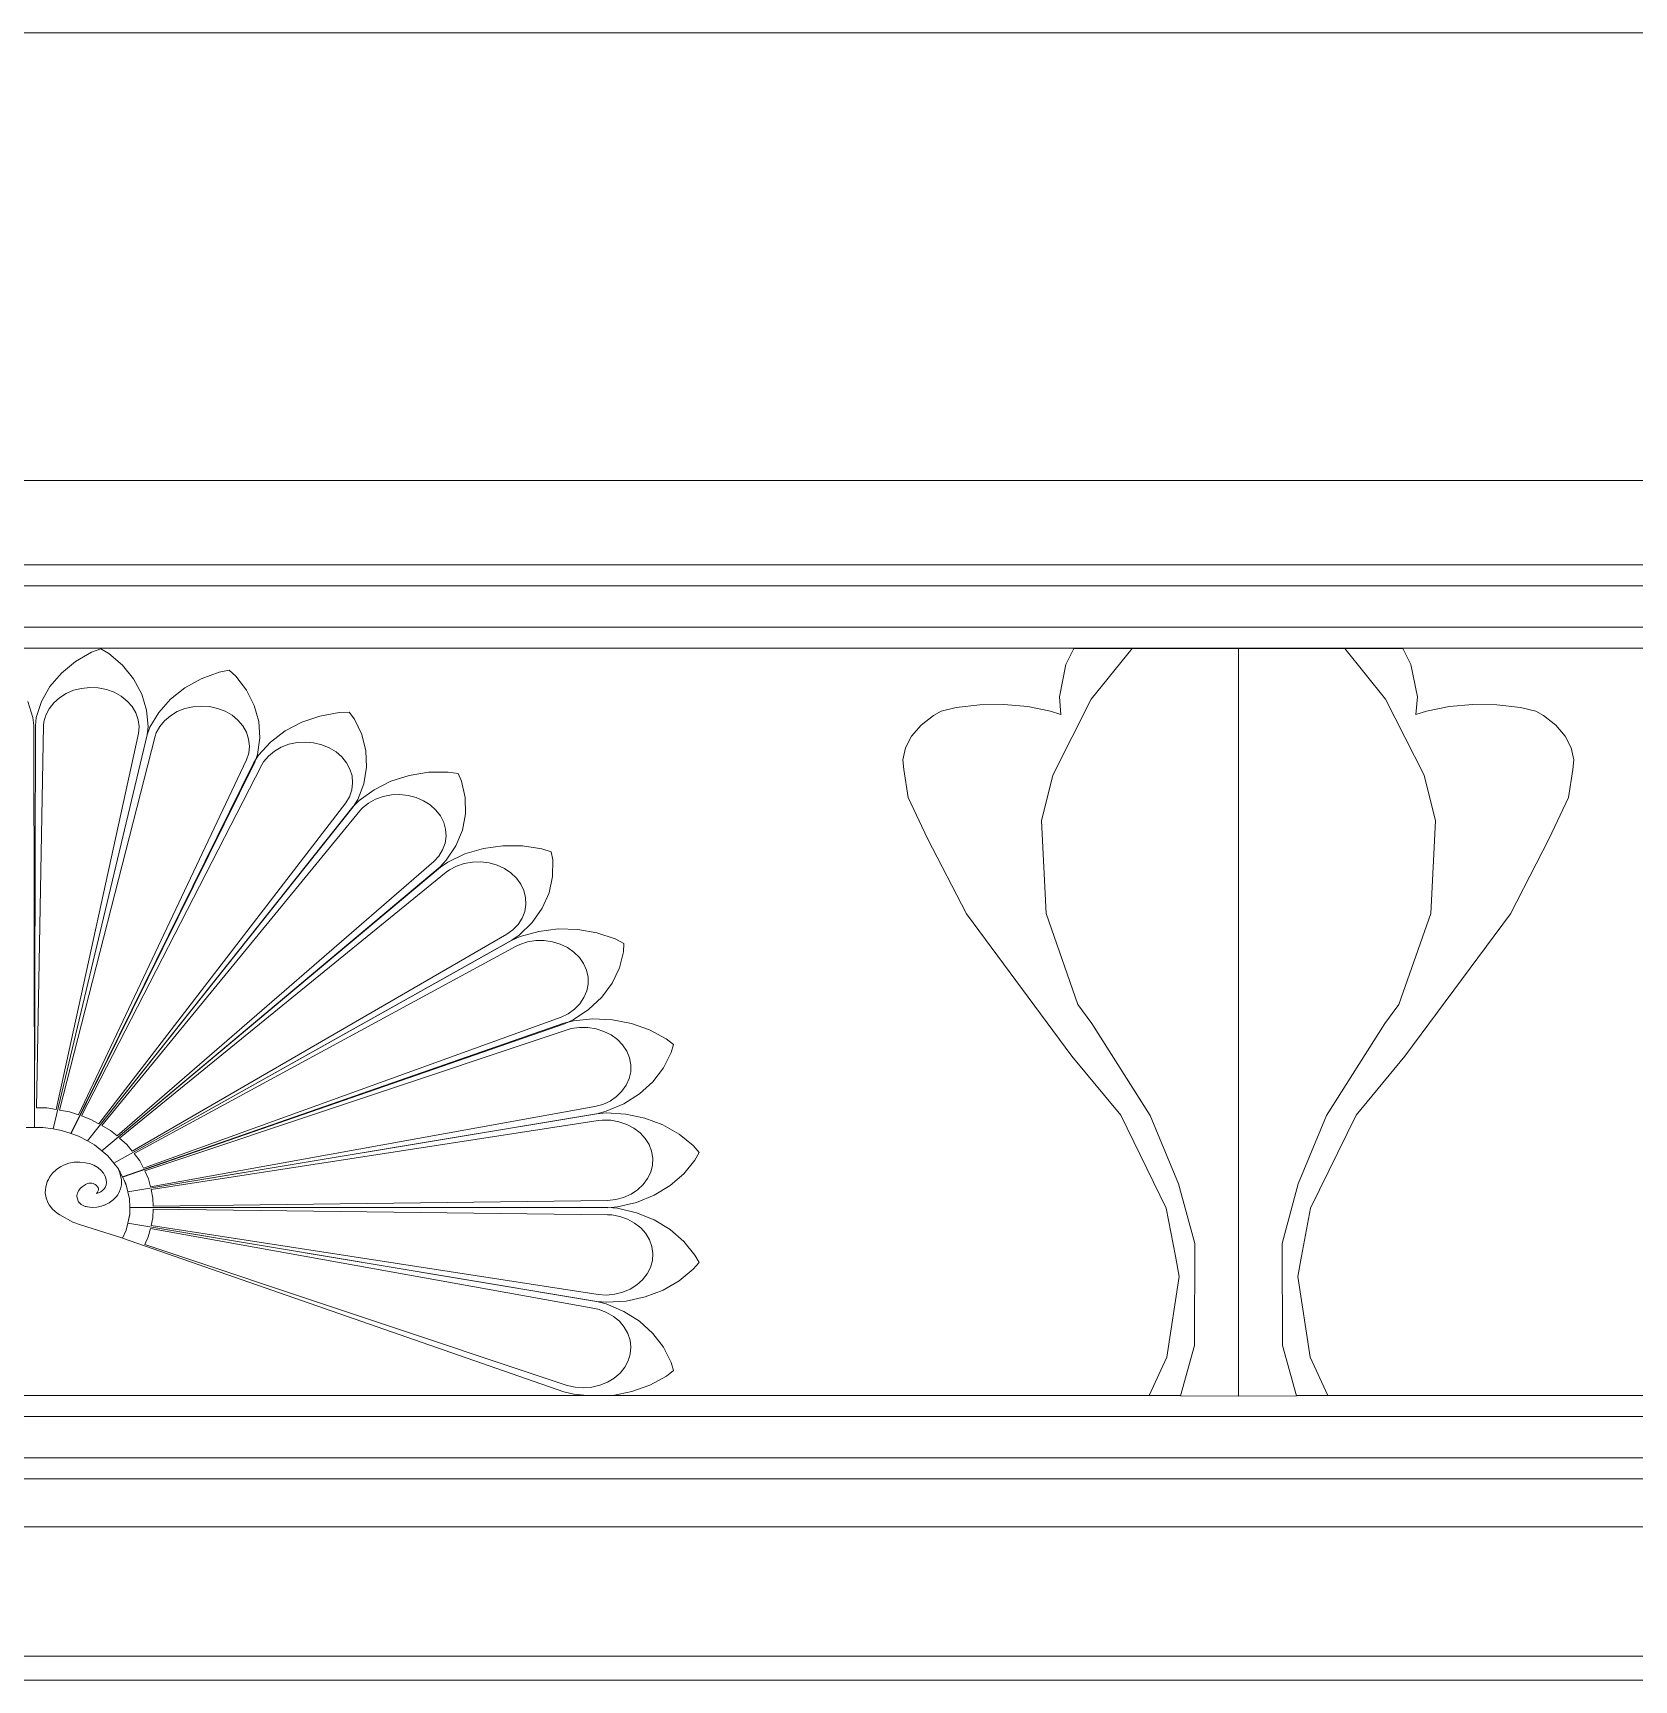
# Model space of a CAD drawing. Header units: millimetres. Extents: x 1177761 to 1329492, y 746793 to 827002.
# Drawn here: x 1239510 to 1240089, y 818795 to 819390 of the extents above; entities that cross this region are included whole.
import ezdxf

# ---------------------------------------------------------------- set-up
doc = ezdxf.new("R2010")
doc.units = ezdxf.units.MM
doc.layers.add('wall', color=5, linetype='Continuous', lineweight=30)

msp = doc.modelspace()

# ---------------------------------------------------------------- linework, layer by layer
at = {"layer": 'wall', "color": 250, "lineweight": 20, "ltscale": 50}
for p, q in [((1265463.47, 819389.96), (1233782.21, 819389.96)), ((1261144.71, 819228.33), (1233901.74, 819228.33)), ((1260883.65, 818850.51), (1234162.79, 818850.51)), ((1260838.48, 818803.78), (1234207.96, 818803.78)), ((1260838.48, 818795.12), (1234207.96, 818795.12))]:
    msp.add_line(p, q, dxfattribs=at)
at = {"layer": 'wall', "color": 250, "linetype": 'ByBlock', "lineweight": 20}
for p, q in [((1240870.71, 819197.83), (1239020.71, 819197.83)), ((1240863.21, 819190.33), (1239028.21, 819190.33)), ((1239043.21, 819175.33), (1240848.21, 819175.33)), ((1239050.71, 819167.83), (1240840.71, 819167.83)), ((1239525.58, 819162.93), (1239531.42, 819166.31)), ((1239531.42, 819166.31), (1239534.75, 819167.58)), ((1239534.75, 819167.58), (1239537.64, 819165.85)), ((1239537.64, 819165.85), (1239542.61, 819161.58)), ((1239886.28, 819167.6), (1239883.39, 819161.93)), ((1239907.32, 819167.6), (1239886.28, 819167.6)), ((1239907.32, 819167.6), (1239892.57, 819149.36)), ((1239945.73, 819167.6), (1239907.32, 819167.6)), ((1239945.7, 818897.7), (1239945.7, 819167.6)), ((1239945.73, 819167.6), (1239984.1, 819167.6)), ((1239945.73, 818897.7), (1239945.73, 819167.6)), ((1239984.1, 819167.6), (1240005.14, 819167.6)), ((1239984.1, 819167.6), (1239998.85, 819149.36)), ((1240005.14, 819167.6), (1240008.03, 819161.93)), ((1239516.42, 819153.9), (1239520.53, 819158.76)), ((1239520.53, 819158.76), (1239525.58, 819162.93)), ((1239542.61, 819161.58), (1239546.63, 819156.66)), ((1239571.03, 819156.72), (1239577.53, 819159.08)), ((1239577.53, 819159.08), (1239581.1, 819159.78)), ((1239581.1, 819159.78), (1239583.53, 819157.61)), ((1239883.39, 819161.93), (1239881.02, 819150.17)), ((1240008.03, 819161.93), (1240010.41, 819150.17)), ((1239513.37, 819148.53), (1239516.42, 819153.9)), ((1239522.27, 819151.41), (1239524.96, 819152.55)), ((1239524.96, 819152.55), (1239527.86, 819153.27)), ((1239527.86, 819153.27), (1239530.86, 819153.57)), ((1239530.86, 819153.57), (1239533.87, 819153.42)), ((1239533.87, 819153.42), (1239536.81, 819152.84)), ((1239536.81, 819152.84), (1239539.58, 819151.83)), ((1239546.63, 819156.66), (1239549.57, 819151.22)), ((1239559.94, 819149.37), (1239565.1, 819153.46)), ((1239565.1, 819153.46), (1239571.03, 819156.72)), ((1239583.53, 819157.61), (1239587.41, 819152.61)), ((1239587.41, 819152.61), (1239590.21, 819147.12)), ((1239510.27, 819142.79), (1239508.38, 819148.53)), ((1239511.48, 819142.79), (1239513.37, 819148.53)), ((1239516.11, 819145.92), (1239517.77, 819148.04)), ((1239517.77, 819148.04), (1239519.84, 819149.89)), ((1239519.84, 819149.89), (1239522.27, 819151.41)), ((1239539.58, 819151.83), (1239542.1, 819150.43)), ((1239542.1, 819150.43), (1239544.3, 819148.69)), ((1239544.3, 819148.69), (1239546.1, 819146.66)), ((1239546.1, 819146.66), (1239547.46, 819144.39)), ((1239549.57, 819151.22), (1239551.34, 819145.44)), ((1239555.71, 819144.6), (1239559.94, 819149.37)), ((1239565.1, 819145.96), (1239568.01, 819146.64)), ((1239568.01, 819146.64), (1239571.02, 819146.88)), ((1239571.02, 819146.88), (1239574.03, 819146.68)), ((1239574.03, 819146.68), (1239576.95, 819146.04)), ((1239590.21, 819147.12), (1239591.83, 819141.31)), ((1239852.31, 819147.33), (1239843.8, 819146.31)), ((1239860.99, 819147.45), (1239852.31, 819147.33)), ((1239869.58, 819146.68), (1239860.99, 819147.45)), ((1239877.8, 819145.04), (1239869.58, 819146.68)), ((1239892.57, 819149.36), (1239878.62, 819121.95)), ((1239881.02, 819150.17), (1239881.61, 819143.8)), ((1239998.85, 819149.36), (1240012.8, 819121.95)), ((1240010.41, 819150.17), (1240009.81, 819143.8)), ((1240013.62, 819145.04), (1240021.85, 819146.68)), ((1240021.85, 819146.68), (1240030.43, 819147.45)), ((1240030.43, 819147.45), (1240039.11, 819147.33)), ((1240039.11, 819147.33), (1240047.62, 819146.31)), ((1239510.61, 819139.82), (1239510.27, 819142.79)), ((1239511.14, 819139.82), (1239511.48, 819142.79)), ((1239514.13, 819139.85), (1239514.22, 819141.12)), ((1239514.22, 819141.12), (1239514.92, 819143.59)), ((1239514.92, 819143.59), (1239516.11, 819145.92)), ((1239547.46, 819144.39), (1239548.32, 819141.95)), ((1239548.32, 819141.95), (1239548.67, 819139.43)), ((1239551.34, 819145.44), (1239551.89, 819139.48)), ((1239552.52, 819139.28), (1239555.71, 819144.6)), ((1239556.08, 819139.5), (1239557.79, 819141.59)), ((1239557.79, 819141.59), (1239559.91, 819143.4)), ((1239559.91, 819143.4), (1239562.37, 819144.87)), ((1239562.37, 819144.87), (1239565.1, 819145.96)), ((1239576.95, 819146.04), (1239579.69, 819144.98)), ((1239579.69, 819144.98), (1239582.18, 819143.54)), ((1239582.18, 819143.54), (1239584.33, 819141.76)), ((1239584.33, 819141.76), (1239586.08, 819139.69)), ((1239591.83, 819141.31), (1239592.23, 819135.34)), ((1239601.38, 819137.87), (1239607.38, 819141.03)), ((1239607.38, 819141.03), (1239613.94, 819143.27)), ((1239613.94, 819143.27), (1239620.87, 819144.52)), ((1239620.87, 819144.52), (1239624.53, 819144.63)), ((1239624.53, 819144.63), (1239626.41, 819142.1)), ((1239626.41, 819142.1), (1239629.07, 819136.56)), ((1239835.55, 819143.51), (1239831.05, 819139.98)), ((1239838.28, 819145.01), (1239835.55, 819143.51)), ((1239843.8, 819146.31), (1239838.28, 819145.01)), ((1239881.61, 819143.8), (1239877.8, 819145.04)), ((1240009.81, 819143.8), (1240013.62, 819145.04)), ((1240047.62, 819146.31), (1240053.14, 819145.01)), ((1240053.14, 819145.01), (1240055.87, 819143.51)), ((1240055.87, 819143.51), (1240060.37, 819139.98)), ((1239510.88, 818994.71), (1239510.61, 819139.82)), ((1239510.87, 818994.71), (1239511.14, 819139.82)), ((1239511.49, 819001.78), (1239514.13, 819139.85)), ((1239551.54, 819136.52), (1239517.58, 818994.14)), ((1239517.58, 818994.14), (1239551.5, 819136.42)), ((1239548.44, 819136.97), (1239518.6, 819001.19)), ((1239519.84, 819000.98), (1239554.44, 819135.97)), ((1239548.67, 819139.43), (1239548.44, 819136.97)), ((1239551.5, 819136.42), (1239552.52, 819139.28)), ((1239551.89, 819139.48), (1239551.54, 819136.52)), ((1239554.44, 819135.97), (1239554.82, 819137.19)), ((1239554.82, 819137.19), (1239556.08, 819139.5)), ((1239586.08, 819139.69), (1239587.38, 819137.4)), ((1239587.38, 819137.4), (1239588.18, 819134.95)), ((1239588.18, 819134.95), (1239588.47, 819132.42)), ((1239592.23, 819135.34), (1239591.39, 819129.41)), ((1239596.12, 819133.87), (1239601.38, 819137.87)), ((1239629.07, 819136.56), (1239630.55, 819130.72)), ((1239827.65, 819136.05), (1239825.46, 819131.82)), ((1239831.05, 819139.98), (1239827.65, 819136.05)), ((1240060.37, 819139.98), (1240063.77, 819136.05)), ((1240063.77, 819136.05), (1240065.96, 819131.82)), ((1239588.22, 819129.89), (1239587.43, 819127.51)), ((1239588.47, 819132.42), (1239588.22, 819129.89)), ((1239590.11, 819126.54), (1239591.77, 819129.17)), ((1239591.39, 819129.41), (1239590.36, 819126.56)), ((1239591.77, 819129.17), (1239596.12, 819133.87)), ((1239593.54, 819126.76), (1239595.31, 819128.82)), ((1239595.31, 819128.82), (1239597.47, 819130.59)), ((1239597.47, 819130.59), (1239599.97, 819132.01)), ((1239599.97, 819132.01), (1239602.72, 819133.06)), ((1239602.72, 819133.06), (1239605.65, 819133.68)), ((1239605.65, 819133.68), (1239608.66, 819133.87)), ((1239608.66, 819133.87), (1239611.66, 819133.61)), ((1239611.66, 819133.61), (1239614.57, 819132.92)), ((1239614.57, 819132.92), (1239617.29, 819131.82)), ((1239617.29, 819131.82), (1239619.74, 819130.34)), ((1239619.74, 819130.34), (1239621.84, 819128.52)), ((1239630.55, 819130.72), (1239630.8, 819124.75)), ((1239825.46, 819131.82), (1239824.54, 819127.44)), ((1240065.96, 819131.82), (1240066.89, 819127.44)), ((1239524, 818992.5), (1239590.11, 819126.54)), ((1239590.36, 819126.56), (1239524.03, 818992.49)), ((1239587.43, 819127.51), (1239526.67, 818999.23)), ((1239527.79, 818998.84), (1239592.89, 819125.61)), ((1239592.89, 819125.61), (1239593.54, 819126.76)), ((1239621.84, 819128.52), (1239623.54, 819126.42)), ((1239623.54, 819126.42), (1239624.78, 819124.1)), ((1239624.78, 819124.1), (1239625.53, 819121.64)), ((1239630.8, 819124.75), (1239629.81, 819118.84)), ((1239646.17, 819121.83), (1239653.13, 819122.95)), ((1239653.13, 819122.95), (1239660.22, 819123.04)), ((1239660.22, 819123.04), (1239663.83, 819122.55)), ((1239824.54, 819127.44), (1239824.88, 819124)), ((1239824.88, 819124), (1239826.44, 819113.88)), ((1240066.55, 819124), (1240064.98, 819113.88)), ((1240066.89, 819127.44), (1240066.55, 819124)), ((1239625.75, 819119.11), (1239625.44, 819116.58)), ((1239625.53, 819121.64), (1239625.75, 819119.11)), ((1239629.81, 819118.84), (1239627.62, 819113.16)), ((1239633.47, 819116.66), (1239639.55, 819119.71)), ((1239639.55, 819119.71), (1239646.17, 819121.83)), ((1239663.83, 819122.55), (1239665.09, 819119.76)), ((1239665.09, 819119.76), (1239666.41, 819113.89)), ((1239878.62, 819121.95), (1239874.56, 819105.38)), ((1240012.8, 819121.95), (1240016.86, 819105.38)), ((1239623.29, 819111.94), (1239534.09, 818996.01)), ((1239624.62, 819114.14), (1239623.29, 819111.94)), ((1239625.44, 819116.58), (1239624.62, 819114.14)), ((1239625.87, 819110.45), (1239628.11, 819112.76)), ((1239627.62, 819113.16), (1239625.95, 819110.52)), ((1239628.11, 819112.76), (1239633.47, 819116.66)), ((1239629.29, 819110.1), (1239631.5, 819111.83)), ((1239631.5, 819111.83), (1239634.03, 819113.21)), ((1239634.03, 819113.21), (1239636.81, 819114.2)), ((1239636.81, 819114.2), (1239639.75, 819114.77)), ((1239639.75, 819114.77), (1239642.77, 819114.91)), ((1239642.77, 819114.91), (1239645.77, 819114.6)), ((1239645.77, 819114.6), (1239648.65, 819113.85)), ((1239648.65, 819113.85), (1239651.34, 819112.7)), ((1239651.34, 819112.7), (1239653.76, 819111.17)), ((1239653.76, 819111.17), (1239655.81, 819109.32)), ((1239666.41, 819113.89), (1239666.51, 819107.92)), ((1239826.44, 819113.88), (1239833.43, 819099.09)), ((1240064.98, 819113.88), (1240057.99, 819099.09)), ((1239625.95, 819110.52), (1239529.95, 818989.82)), ((1239529.95, 818989.82), (1239625.87, 819110.45)), ((1239535.14, 818995.42), (1239628.38, 819109.08)), ((1239628.38, 819109.08), (1239629.29, 819110.1)), ((1239655.81, 819109.32), (1239657.46, 819107.19)), ((1239657.46, 819107.19), (1239658.64, 819104.85)), ((1239658.64, 819104.85), (1239659.32, 819102.37)), ((1239666.51, 819107.92), (1239665.37, 819102.02)), ((1239874.56, 819105.38), (1239876.26, 819071.91)), ((1240016.86, 819105.38), (1240015.16, 819071.91)), ((1239659.47, 819099.84), (1239659.11, 819097.32)), ((1239659.32, 819102.37), (1239659.47, 819099.84)), ((1239665.37, 819102.02), (1239663.03, 819096.38)), ((1239833.43, 819099.09), (1239847.45, 819071.78)), ((1240057.99, 819099.09), (1240043.97, 819071.78)), ((1239658.22, 819094.89), (1239656.85, 819092.63)), ((1239659.11, 819097.32), (1239658.22, 819094.89)), ((1239663.03, 819096.38), (1239659.56, 819091.17)), ((1239660.16, 819090.53), (1239666.32, 819093.46)), ((1239666.32, 819093.46), (1239673, 819095.45)), ((1239673, 819095.45), (1239679.99, 819096.44)), ((1239679.99, 819096.44), (1239687.07, 819096.39)), ((1239687.07, 819096.39), (1239694.04, 819095.3)), ((1239694.04, 819095.3), (1239697.47, 819094.23)), ((1239697.47, 819094.23), (1239698.05, 819091.28)), ((1239657.31, 819088.86), (1239535.16, 818986.22)), ((1239535.2, 818986.19), (1239657.43, 819088.63)), ((1239655.04, 819090.69), (1239540.66, 818991.61)), ((1239656.85, 819092.63), (1239655.04, 819090.69)), ((1239659.56, 819091.17), (1239657.31, 819088.86)), ((1239657.43, 819088.63), (1239660.16, 819090.53)), ((1239659.57, 819086.88), (1239660.69, 819087.72)), ((1239660.69, 819087.72), (1239663.26, 819089.06)), ((1239663.26, 819089.06), (1239666.07, 819089.99)), ((1239666.07, 819089.99), (1239669.03, 819090.51)), ((1239669.03, 819090.51), (1239672.05, 819090.58)), ((1239672.05, 819090.58), (1239675.03, 819090.21)), ((1239675.03, 819090.21), (1239677.9, 819089.41)), ((1239677.9, 819089.41), (1239680.56, 819088.21)), ((1239680.56, 819088.21), (1239682.93, 819086.63)), ((1239698.05, 819091.28), (1239697.98, 819085.31)), ((1239541.59, 818990.82), (1239659.57, 819086.88)), ((1239682.93, 819086.63), (1239684.93, 819084.74)), ((1239684.93, 819084.74), (1239686.52, 819082.58)), ((1239686.52, 819082.58), (1239687.63, 819080.22)), ((1239697.98, 819085.31), (1239696.68, 819079.44)), ((1239687.63, 819080.22), (1239688.24, 819077.73)), ((1239688.33, 819075.19), (1239687.89, 819072.68)), ((1239688.24, 819077.73), (1239688.33, 819075.19)), ((1239696.68, 819079.44), (1239694.18, 819073.85)), ((1239686.94, 819070.27), (1239685.51, 819068.03)), ((1239687.89, 819072.68), (1239686.94, 819070.27)), ((1239694.18, 819073.85), (1239690.57, 819068.71)), ((1239847.45, 819071.78), (1239885.58, 819020.39)), ((1239876.26, 819071.91), (1239887.74, 819039.13)), ((1240015.16, 819071.91), (1240003.68, 819039.13)), ((1240043.97, 819071.78), (1240005.85, 819020.39)), ((1239681.41, 819064.44), (1239546.11, 818986.18)), ((1239683.64, 819066.04), (1239681.41, 819064.44)), ((1239683.11, 819062.23), (1239686.23, 819063.64)), ((1239685.95, 819064.17), (1239683.21, 819062.27)), ((1239685.51, 819068.03), (1239683.64, 819066.04)), ((1239690.57, 819068.71), (1239685.95, 819064.17)), ((1239686.23, 819063.64), (1239692.95, 819065.51)), ((1239692.95, 819065.51), (1239699.96, 819066.37)), ((1239699.96, 819066.37), (1239707.05, 819066.19)), ((1239707.05, 819066.19), (1239713.98, 819064.98)), ((1239713.98, 819064.98), (1239720.56, 819062.77)), ((1239683.21, 819062.27), (1239539.47, 818981.8)), ((1239539.47, 818981.8), (1239683.11, 819062.23)), ((1239546.81, 818985.29), (1239684.8, 819060.16)), ((1239684.8, 819060.16), (1239686.1, 819060.8)), ((1239686.1, 819060.8), (1239688.93, 819061.69)), ((1239688.93, 819061.69), (1239691.9, 819062.15)), ((1239691.9, 819062.15), (1239694.92, 819062.17)), ((1239694.92, 819062.17), (1239697.9, 819061.75)), ((1239697.9, 819061.75), (1239700.74, 819060.89)), ((1239700.74, 819060.89), (1239703.37, 819059.64)), ((1239703.37, 819059.64), (1239705.7, 819058.02)), ((1239705.7, 819058.02), (1239707.65, 819056.09)), ((1239720.56, 819062.77), (1239723.68, 819061.15)), ((1239723.57, 819058.17), (1239722.11, 819052.32)), ((1239723.68, 819061.15), (1239723.57, 819058.17)), ((1239707.65, 819056.09), (1239709.18, 819053.9)), ((1239709.18, 819053.9), (1239710.24, 819051.52)), ((1239710.24, 819051.52), (1239710.78, 819049.02)), ((1239722.11, 819052.32), (1239719.47, 819046.78)), ((1239710.8, 819046.49), (1239710.3, 819043.98)), ((1239710.78, 819049.02), (1239710.8, 819046.49)), ((1239719.47, 819046.78), (1239715.73, 819041.7)), ((1239709.29, 819041.59), (1239707.8, 819039.38)), ((1239710.3, 819043.98), (1239709.29, 819041.59)), ((1239715.73, 819041.7), (1239710.99, 819037.25)), ((1239701.02, 819034.57), (1239550.17, 818979.99)), ((1239703.58, 819035.78), (1239701.02, 819034.57)), ((1239705.41, 819033.56), (1239702.29, 819032.15)), ((1239705.88, 819037.42), (1239703.58, 819035.78)), ((1239710.99, 819037.25), (1239705.41, 819033.56)), ((1239705.48, 819033.17), (1239712.51, 819033.9)), ((1239707.8, 819039.38), (1239705.88, 819037.42)), ((1239712.51, 819033.9), (1239719.59, 819033.6)), ((1239719.59, 819033.6), (1239726.49, 819032.27)), ((1239887.74, 819039.13), (1239892.81, 819032.18)), ((1240003.68, 819039.13), (1239998.61, 819032.18)), ((1239542.63, 818976.82), (1239702.09, 819032.29)), ((1239702.29, 819032.15), (1239542.64, 818976.79)), ((1239550.64, 818979.05), (1239703.28, 819029.98)), ((1239702.09, 819032.29), (1239705.48, 819033.17)), ((1239703.28, 819029.98), (1239704.7, 819030.4)), ((1239704.7, 819030.4), (1239707.68, 819030.81)), ((1239707.68, 819030.81), (1239710.7, 819030.77)), ((1239710.7, 819030.77), (1239713.67, 819030.3)), ((1239713.67, 819030.3), (1239716.49, 819029.4)), ((1239716.49, 819029.4), (1239719.09, 819028.1)), ((1239719.09, 819028.1), (1239721.37, 819026.44)), ((1239726.49, 819032.27), (1239733.02, 819029.95)), ((1239733.02, 819029.95), (1239738.96, 819026.71)), ((1239892.81, 819032.18), (1239913.85, 818999.05)), ((1239998.61, 819032.18), (1239977.57, 818999.05)), ((1239721.37, 819026.44), (1239723.28, 819024.48)), ((1239723.28, 819024.48), (1239724.76, 819022.26)), ((1239724.76, 819022.26), (1239725.75, 819019.86)), ((1239740.85, 819021.7), (1239738.07, 819016.21)), ((1239738.96, 819026.71), (1239741.64, 819024.61)), ((1239741.64, 819024.61), (1239740.85, 819021.7)), ((1239725.75, 819019.86), (1239726.24, 819017.36)), ((1239726.24, 819017.36), (1239726.2, 819014.82)), ((1239738.07, 819016.21), (1239734.2, 819011.2)), ((1239885.58, 819020.39), (1239903.19, 818999.11)), ((1240005.85, 819020.39), (1239988.23, 818999.11)), ((1239724.56, 819009.95), (1239723.02, 819007.77)), ((1239725.63, 819012.32), (1239724.56, 819009.95)), ((1239726.2, 819014.82), (1239725.63, 819012.32)), ((1239734.2, 819011.2), (1239729.36, 819006.83)), ((1239718.71, 819004.24), (1239716.07, 819003)), ((1239721.04, 819005.85), (1239718.71, 819004.24)), ((1239723.02, 819007.77), (1239721.04, 819005.85)), ((1239729.36, 819006.83), (1239723.69, 819003.24)), ((1239515.24, 819001.73), (1239511.49, 819001.78)), ((1239518.6, 819001.19), (1239515.24, 819001.73)), ((1239523.5, 819000.32), (1239519.84, 819000.98)), ((1239526.67, 818999.23), (1239523.5, 819000.32)), ((1239531.23, 818997.59), (1239527.79, 818998.84)), ((1239544.58, 818971.39), (1239713.85, 818999.65)), ((1239713.97, 818999.65), (1239544.58, 818971.39)), ((1239713.28, 819002.23), (1239552.71, 818973.3)), ((1239716.07, 819003), (1239713.28, 819002.23)), ((1239713.85, 818999.65), (1239717.38, 818999.95)), ((1239717.36, 819000.52), (1239713.97, 818999.65)), ((1239723.69, 819003.24), (1239717.36, 819000.52)), ((1239717.38, 818999.95), (1239724.44, 818999.52)), ((1239724.44, 818999.52), (1239731.31, 818998.06)), ((1239731.31, 818998.06), (1239737.77, 818995.62)), ((1239903.19, 818999.11), (1239919.63, 818965.54)), ((1239913.85, 818999.05), (1239924.11, 818974.29)), ((1239977.57, 818999.05), (1239967.32, 818974.29)), ((1239988.23, 818999.11), (1239971.79, 818965.54)), ((1239507.87, 818994.7), (1239510.87, 818994.71)), ((1239513.88, 818994.7), (1239510.87, 818994.71)), ((1239517.58, 818994.14), (1239513.88, 818994.7)), ((1239520.53, 818993.64), (1239517.58, 818994.14)), ((1239524.03, 818992.49), (1239520.53, 818993.64)), ((1239526.78, 818991.53), (1239524, 818992.5)), ((1239534.09, 818996.01), (1239531.23, 818997.59)), ((1239538.22, 818993.63), (1239535.14, 818995.42)), ((1239540.66, 818991.61), (1239538.22, 818993.63)), ((1239552.95, 818972.26), (1239714.48, 818997.19)), ((1239714.48, 818997.19), (1239715.97, 818997.37)), ((1239715.97, 818997.37), (1239718.99, 818997.28)), ((1239718.99, 818997.28), (1239721.94, 818996.75)), ((1239721.94, 818996.75), (1239724.74, 818995.8)), ((1239724.74, 818995.8), (1239727.3, 818994.45)), ((1239727.3, 818994.45), (1239729.55, 818992.75)), ((1239729.55, 818992.75), (1239731.4, 818990.75)), ((1239737.77, 818995.62), (1239743.64, 818992.28)), ((1239743.64, 818992.28), (1239748.72, 818988.13)), ((1239529.95, 818989.82), (1239526.78, 818991.53)), ((1239532.45, 818988.41), (1239529.95, 818989.82)), ((1239535.16, 818986.22), (1239532.45, 818988.41)), ((1239537.32, 818984.4), (1239535.2, 818986.19)), ((1239544.2, 818988.56), (1239541.59, 818990.82)), ((1239546.11, 818986.18), (1239544.2, 818988.56)), ((1239731.4, 818990.75), (1239732.82, 818988.51)), ((1239732.82, 818988.51), (1239733.75, 818986.09)), ((1239733.75, 818986.09), (1239734.17, 818983.58)), ((1239748.72, 818988.13), (1239750.86, 818985.63)), ((1239518.72, 818979.54), (1239520.37, 818980.64)), ((1239520.43, 818980.63), (1239521.29, 818981.09)), ((1239521.29, 818981.09), (1239523.17, 818981.75)), ((1239523.17, 818981.75), (1239525.16, 818982.12)), ((1239525.16, 818982.12), (1239527.2, 818982.2)), ((1239527.2, 818982.2), (1239529.23, 818981.97)), ((1239529.23, 818981.97), (1239529.91, 818981.79)), ((1239529.91, 818981.79), (1239530.73, 818981.61)), ((1239530.73, 818981.61), (1239532.27, 818981.01)), ((1239532.27, 818981.01), (1239533.66, 818980.2)), ((1239533.66, 818980.2), (1239534.87, 818979.2)), ((1239539.47, 818981.8), (1239537.32, 818984.4)), ((1239541.14, 818979.69), (1239539.47, 818981.8)), ((1239548.85, 818982.64), (1239546.81, 818985.29)), ((1239550.17, 818979.99), (1239548.85, 818982.64)), ((1239734.07, 818981.04), (1239733.44, 818978.56)), ((1239734.17, 818983.58), (1239734.07, 818981.04)), ((1239749.4, 818982.91), (1239745.41, 818977.97)), ((1239750.86, 818985.63), (1239749.4, 818982.91)), ((1239514.88, 818973.18), (1239515.46, 818975.19)), ((1239515.46, 818975.19), (1239515.83, 818975.89)), ((1239515.83, 818975.89), (1239516.22, 818976.71)), ((1239516.22, 818976.71), (1239517.32, 818978.22)), ((1239517.32, 818978.22), (1239518.72, 818979.54)), ((1239529.3, 818974.08), (1239529.08, 818973.93)), ((1239529.52, 818974.21), (1239529.3, 818974.08)), ((1239529.99, 818974.4), (1239529.52, 818974.21)), ((1239530.49, 818974.52), (1239529.99, 818974.4)), ((1239531.01, 818974.57), (1239530.49, 818974.52)), ((1239531.54, 818974.54), (1239531.01, 818974.57)), ((1239532.04, 818974.43), (1239531.54, 818974.54)), ((1239532.47, 818974.26), (1239532.04, 818974.43)), ((1239532.75, 818974.1), (1239532.47, 818974.26)), ((1239533.23, 818973.7), (1239532.75, 818974.1)), ((1239534.87, 818979.2), (1239535.73, 818978.13)), ((1239535.73, 818978.13), (1239536.05, 818977.72)), ((1239536.05, 818977.72), (1239536.5, 818976.8)), ((1239536.5, 818976.8), (1239536.76, 818975.83)), ((1239536.82, 818974.83), (1239536.67, 818973.85)), ((1239536.76, 818975.83), (1239536.82, 818974.83)), ((1239541.67, 818978.3), (1239541.12, 818979.48)), ((1239541.12, 818979.48), (1239541.77, 818978.48)), ((1239542.64, 818976.79), (1239541.14, 818979.69)), ((1239542.25, 818975.81), (1239541.67, 818978.3)), ((1239541.95, 818972.47), (1239542.27, 818973.99)), ((1239542.28, 818974.76), (1239542.25, 818975.81)), ((1239542.27, 818973.99), (1239542.28, 818974.76)), ((1239543.78, 818974.48), (1239542.63, 818976.82)), ((1239543.1, 818975.84), (1239544.04, 818973.46)), ((1239544.58, 818971.39), (1239543.78, 818974.48)), ((1239552.02, 818976.12), (1239550.64, 818979.05)), ((1239552.71, 818973.3), (1239552.02, 818976.12)), ((1239730.71, 818974.05), (1239728.69, 818972.17)), ((1239732.31, 818976.21), (1239730.71, 818974.05)), ((1239733.44, 818978.56), (1239732.31, 818976.21)), ((1239745.41, 818977.97), (1239740.45, 818973.7)), ((1239924.11, 818974.29), (1239929.95, 818952.75)), ((1239967.32, 818974.29), (1239961.47, 818952.75)), ((1239514.74, 818971.03), (1239514.81, 818972.15)), ((1239515.01, 818969.26), (1239514.74, 818971.03)), ((1239514.81, 818972.15), (1239514.88, 818973.18)), ((1239515.64, 818967.56), (1239515.01, 818969.26)), ((1239526.17, 818970.15), (1239526.15, 818969.71)), ((1239526.15, 818969.71), (1239526.63, 818968.01)), ((1239526.39, 818971.03), (1239526.17, 818970.15)), ((1239526.79, 818971.86), (1239526.39, 818971.03)), ((1239527.35, 818972.62), (1239526.79, 818971.86)), ((1239527.99, 818973.2), (1239527.35, 818972.62)), ((1239529.08, 818973.93), (1239527.99, 818973.2)), ((1239533.93, 818971.07), (1239533.19, 818970.84)), ((1239533.62, 818973.25), (1239533.23, 818973.7)), ((1239533.25, 818970.89), (1239533.58, 818971.32)), ((1239533.58, 818971.32), (1239533.82, 818971.79)), ((1239533.91, 818972.74), (1239533.62, 818973.25)), ((1239533.82, 818971.79), (1239533.95, 818972.29)), ((1239533.97, 818972.55), (1239533.91, 818972.74)), ((1239534.76, 818971.48), (1239533.93, 818971.07)), ((1239533.95, 818972.29), (1239533.97, 818972.55)), ((1239535.49, 818972.01), (1239534.76, 818971.48)), ((1239536.1, 818972.64), (1239535.49, 818972.01)), ((1239536.33, 818973), (1239536.1, 818972.64)), ((1239536.67, 818973.85), (1239536.33, 818973)), ((1239537.75, 818967.47), (1239539.2, 818968.49)), ((1239539.2, 818968.49), (1239540.41, 818969.71)), ((1239540.41, 818969.71), (1239540.88, 818970.4)), ((1239540.88, 818970.4), (1239541.31, 818971.02)), ((1239541.31, 818971.02), (1239541.95, 818972.47)), ((1239545.17, 818968.9), (1239544.58, 818971.39)), ((1239545.24, 818965.74), (1239545.17, 818968.9)), ((1239553.63, 818969.16), (1239552.95, 818972.26)), ((1239553.65, 818966.29), (1239553.63, 818969.16)), ((1239717.85, 818968.33), (1239553.65, 818966.29)), ((1239720.77, 818968.63), (1239717.85, 818968.33)), ((1239723.64, 818969.41), (1239720.77, 818968.63)), ((1239726.31, 818970.6), (1239723.64, 818969.41)), ((1239728.69, 818972.17), (1239726.31, 818970.6)), ((1239734.69, 818970.21), (1239728.29, 818967.61)), ((1239740.45, 818973.7), (1239734.69, 818970.21)), ((1239516.13, 818966.76), (1239515.64, 818967.56)), ((1239517.32, 818965.16), (1239516.13, 818966.76)), ((1239518.96, 818963.7), (1239517.32, 818965.16)), ((1239519.92, 818963.1), (1239518.96, 818963.7)), ((1239524.66, 818960.52), (1239519.92, 818963.1)), ((1239526.63, 818968.01), (1239526.72, 818967.84)), ((1239526.72, 818967.84), (1239527.18, 818967.3)), ((1239527.18, 818967.3), (1239527.74, 818966.83)), ((1239527.74, 818966.83), (1239528.39, 818966.45)), ((1239528.39, 818966.45), (1239529.11, 818966.17)), ((1239529.11, 818966.17), (1239529.5, 818966.09)), ((1239529.5, 818966.09), (1239529.98, 818965.97)), ((1239529.98, 818965.97), (1239531.68, 818965.83)), ((1239531.68, 818965.83), (1239533.39, 818965.94)), ((1239533.39, 818965.94), (1239535.06, 818966.3)), ((1239535.06, 818966.3), (1239535.84, 818966.6)), ((1239535.84, 818966.6), (1239536.12, 818966.67)), ((1239536.12, 818966.67), (1239537.75, 818967.47)), ((1239545.24, 818963.55), (1239544.58, 818960.12)), ((1239544.58, 818960.12), (1239545.24, 818963.23)), ((1239545.24, 818965.77), (1239717.93, 818965.82)), ((1239545.24, 818963.23), (1239545.24, 818965.77)), ((1239717.93, 818965.69), (1239545.24, 818965.74)), ((1239553.6, 818962.07), (1239553.65, 818965.23)), ((1239553.65, 818965.23), (1239717.85, 818963.18)), ((1239717.85, 818963.18), (1239719.36, 818963.11)), ((1239721.46, 818965.99), (1239717.93, 818965.69)), ((1239717.93, 818965.82), (1239721.46, 818965.52)), ((1239719.36, 818963.11), (1239722.3, 818962.52)), ((1239728.29, 818967.61), (1239721.46, 818965.99)), ((1239721.46, 818965.52), (1239728.3, 818963.9)), ((1239722.3, 818962.52), (1239725.07, 818961.52)), ((1239728.3, 818963.9), (1239734.69, 818961.3)), ((1239919.63, 818965.54), (1239922.95, 818948.17)), ((1239971.79, 818965.54), (1239968.47, 818948.17)), ((1239527.45, 818959.58), (1239524.66, 818960.52)), ((1239542.36, 818954.78), (1239527.45, 818959.58)), ((1239542.63, 818954.69), (1239543.99, 818957.64)), ((1239543.99, 818957.64), (1239544.58, 818960.12)), ((1239713.85, 818931.86), (1239544.58, 818960.12)), ((1239544.58, 818960.12), (1239713.97, 818931.86)), ((1239551.92, 818955.13), (1239552.71, 818958.21)), ((1239552.71, 818958.21), (1239713.28, 818929.28)), ((1239552.95, 818959.25), (1239553.6, 818962.07)), ((1239714.48, 818934.32), (1239552.95, 818959.25)), ((1239725.07, 818961.52), (1239727.6, 818960.13)), ((1239727.6, 818960.13), (1239729.8, 818958.39)), ((1239729.8, 818958.39), (1239731.6, 818956.36)), ((1239731.6, 818956.36), (1239732.96, 818954.09)), ((1239734.69, 818961.3), (1239740.46, 818957.81)), ((1239740.46, 818957.81), (1239745.41, 818953.53)), ((1239542.63, 818954.69), (1239542.36, 818954.78)), ((1239702.09, 818899.22), (1239542.63, 818954.69)), ((1239550.64, 818952.46), (1239551.92, 818955.13)), ((1239703.28, 818901.53), (1239550.64, 818952.46)), ((1239732.96, 818954.09), (1239733.83, 818951.66)), ((1239733.83, 818951.66), (1239734.19, 818949.14)), ((1239745.41, 818953.53), (1239749.41, 818948.6)), ((1239929.95, 818952.75), (1239929.79, 818915.97)), ((1239961.47, 818952.75), (1239961.63, 818915.97)), ((1239734.02, 818946.6), (1239733.33, 818944.13)), ((1239734.19, 818949.14), (1239734.02, 818946.6)), ((1239750.86, 818945.88), (1239748.8, 818943.46)), ((1239749.41, 818948.6), (1239750.86, 818945.88)), ((1239922.95, 818948.17), (1239924.26, 818940.88)), ((1239968.47, 818948.17), (1239967.16, 818940.88)), ((1239730.48, 818939.67), (1239728.41, 818937.82)), ((1239732.13, 818941.8), (1239730.48, 818939.67)), ((1239733.33, 818944.13), (1239732.13, 818941.8)), ((1239743.73, 818939.3), (1239737.88, 818935.94)), ((1239748.8, 818943.46), (1239743.73, 818939.3)), ((1239924.26, 818940.88), (1239919.81, 818911.73)), ((1239967.16, 818940.88), (1239971.61, 818911.73)), ((1239717.4, 818934.13), (1239714.48, 818934.32)), ((1239720.4, 818934.43), (1239717.4, 818934.13)), ((1239723.29, 818935.16), (1239720.4, 818934.43)), ((1239725.99, 818936.31), (1239723.29, 818935.16)), ((1239731.42, 818933.48), (1239724.56, 818932.01)), ((1239728.41, 818937.82), (1239725.99, 818936.31)), ((1239737.88, 818935.94), (1239731.42, 818933.48)), ((1239713.28, 818929.28), (1239714.74, 818928.96)), ((1239717.49, 818931.56), (1239713.85, 818931.86)), ((1239713.97, 818931.86), (1239717.36, 818930.99)), ((1239714.74, 818928.96), (1239717.49, 818927.91)), ((1239717.36, 818930.99), (1239723.69, 818928.27)), ((1239724.56, 818932.01), (1239717.49, 818931.56)), ((1239717.49, 818927.91), (1239719.98, 818926.47)), ((1239719.98, 818926.47), (1239722.13, 818924.69)), ((1239723.69, 818928.27), (1239729.36, 818924.68)), ((1239722.13, 818924.69), (1239723.88, 818922.62)), ((1239723.88, 818922.62), (1239725.19, 818920.33)), ((1239729.36, 818924.68), (1239734.21, 818920.31)), ((1239725.19, 818920.33), (1239725.99, 818917.89)), ((1239725.99, 818917.89), (1239726.28, 818915.36)), ((1239726.28, 818915.36), (1239726.05, 818912.83)), ((1239734.21, 818920.31), (1239738.07, 818915.3)), ((1239738.07, 818915.3), (1239740.85, 818909.8)), ((1239929.79, 818915.97), (1239924.74, 818897.82)), ((1239961.63, 818915.97), (1239966.68, 818897.82)), ((1239725.29, 818910.37), (1239724.04, 818908.06)), ((1239726.05, 818912.83), (1239725.29, 818910.37)), ((1239740.85, 818909.8), (1239741.64, 818906.9)), ((1239919.81, 818911.73), (1239913.45, 818897.83)), ((1239971.61, 818911.73), (1239977.97, 818897.83)), ((1239717.75, 818902.68), (1239715.03, 818901.59)), ((1239720.21, 818904.16), (1239717.75, 818902.68)), ((1239722.33, 818905.97), (1239720.21, 818904.16)), ((1239724.04, 818908.06), (1239722.33, 818905.97)), ((1239739.06, 818904.86), (1239733.12, 818901.61)), ((1239741.64, 818906.9), (1239739.06, 818904.86)), ((1239924.74, 818897.83), (1239097.05, 818897.83)), ((1239705.59, 818898.32), (1239702.09, 818899.22)), ((1239706.1, 818900.86), (1239703.28, 818901.53)), ((1239710.47, 818897.83), (1239705.59, 818898.32)), ((1239709.11, 818900.67), (1239706.1, 818900.86)), ((1239712.12, 818900.91), (1239709.11, 818900.67)), ((1239715.03, 818901.59), (1239712.12, 818900.91)), ((1239719.7, 818897.93), (1239717.48, 818897.83)), ((1239726.6, 818899.28), (1239719.7, 818897.93)), ((1239733.12, 818901.61), (1239726.6, 818899.28)), ((1239924.74, 818897.82), (1239945.73, 818897.7)), ((1239966.68, 818897.82), (1239945.7, 818897.7)), ((1240794.37, 818897.83), (1239966.68, 818897.83)), ((1240848.21, 818890.33), (1239043.21, 818890.33)), ((1239028.21, 818875.33), (1240863.21, 818875.33)), ((1239020.71, 818867.83), (1240870.71, 818867.83))]:
    msp.add_line(p, q, dxfattribs=at)
at = {"layer": 'wall', "color": 250, "lineweight": 20, "ltscale": 50}
msp.add_lwpolyline([(1236660.42, 819197.83), (1240939.51, 819197.83), (1240939.51, 818867.83), (1236660.42, 818867.83)], close=True, dxfattribs=at)

doc.saveas('drawing.dxf')
